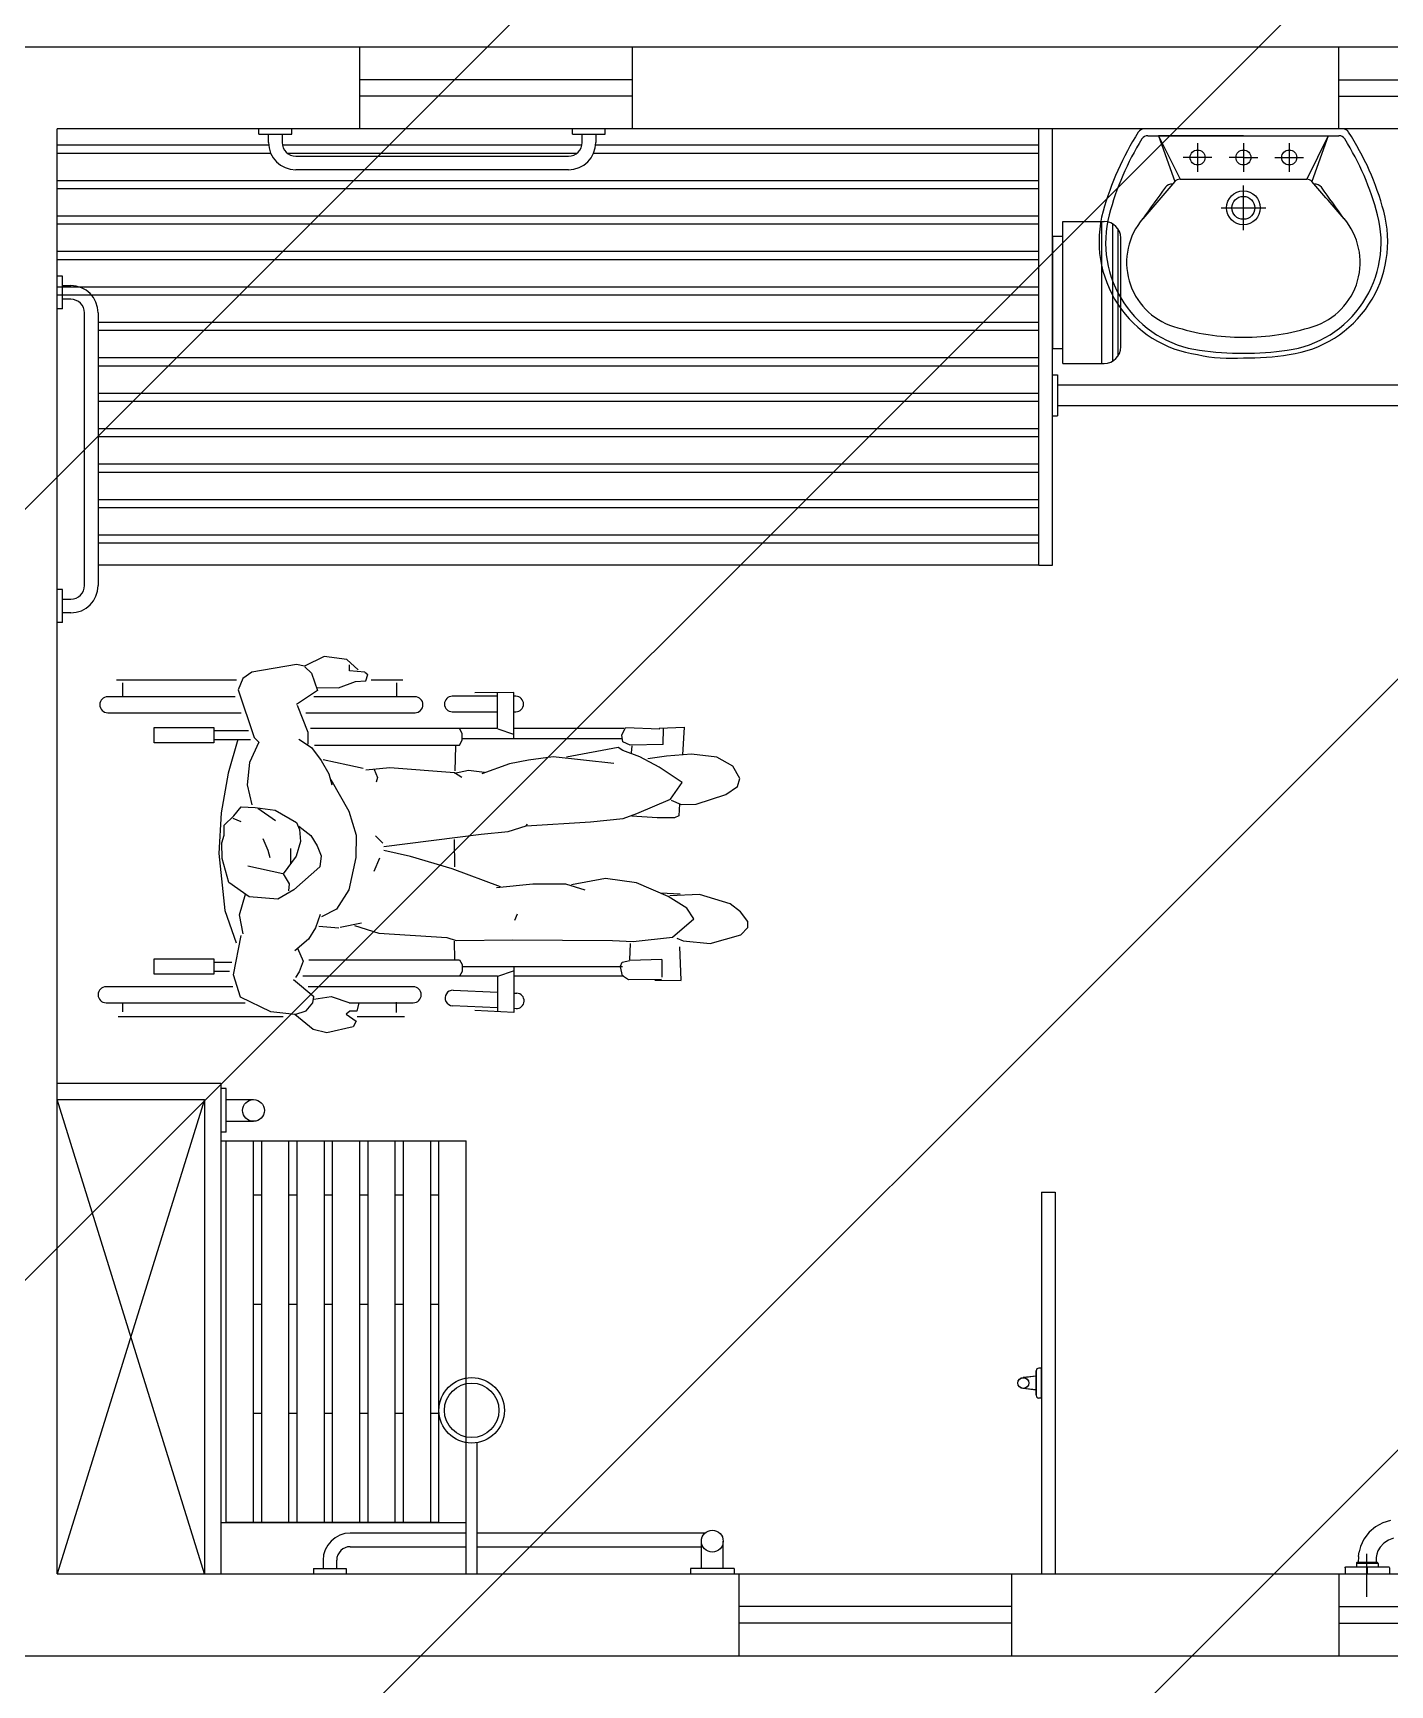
# Model space of a CAD drawing. Header units: millimetres. Extents: x 732 to 1037, y 127 to 299.
# Drawn here: x 736.958 to 739.446, y 287.728 to 290.758 of the extents above; entities that cross this region are included whole.
import ezdxf

# ---------------------------------------------------------------- set-up
doc = ezdxf.new("R2010")
doc.units = ezdxf.units.MM
doc.layers.add('I-ARQ', color=8, linetype='Continuous')

# ---------------------------------------------------------------- blocks, each defined once
blk = doc.blocks.new('A$C4CA24491')
at = {"layer": 'I-ARQ', "color": 2}
for p, q in [((0, 12.2463), (6.7992, 19.0455)), ((0, 10.8321), (8.2135, 19.0455)), ((0, 9.4178), (9.6277, 19.0455)), ((0, 8.0036), (11.0419, 19.0455))]:
    blk.add_line(p, q, dxfattribs=at)

msp = doc.modelspace()

# ---------------------------------------------------------------- linework, layer by layer
at = {"layer": 'I-ARQ'}
for p, q in [((740.5526, 290.7319), (736.8576, 290.7319)), ((737.5576, 290.5819), (737.5576, 290.7319)), ((738.0576, 290.5819), (738.0576, 290.7319)), ((739.3526, 290.5819), (739.3526, 290.7319)), ((738.0576, 290.6719), (737.5576, 290.6719)), ((739.3526, 290.6719), (739.8526, 290.6719)), ((738.0576, 290.6419), (737.5576, 290.6419)), ((739.3526, 290.6419), (739.8526, 290.6419)), ((740.4026, 290.5819), (737.0026, 290.5819)), ((737.0026, 287.9319), (737.0026, 290.5819)), ((737.3726, 290.5719), (737.3726, 290.5819)), ((737.4326, 290.5719), (737.4326, 290.5819)), ((737.9476, 290.5719), (737.9476, 290.5819)), ((738.0076, 290.5719), (738.0076, 290.5819)), ((738.8026, 289.7819), (738.8026, 290.5819)), ((738.8026, 289.7819), (738.8026, 290.5819)), ((738.8276, 289.7819), (738.8276, 290.5819)), ((738.8276, 289.7819), (738.8276, 290.5819)), ((739.3598, 290.5819), (738.9954, 290.5819)), ((737.3903, 290.5519), (737.0026, 290.5519)), ((737.3726, 290.5719), (737.4326, 290.5719)), ((737.3901, 290.5569), (737.3901, 290.5719)), ((737.4151, 290.5719), (737.4151, 290.5569)), ((737.9646, 290.5519), (737.4156, 290.5519)), ((737.9476, 290.5719), (738.0076, 290.5719)), ((737.9651, 290.5569), (737.9651, 290.5719)), ((738.8026, 290.5519), (737.9898, 290.5519)), ((737.9901, 290.5719), (737.9901, 290.5569)), ((739.0023, 290.5693), (739.333, 290.5693)), ((739.1776, 290.5693), (739.0222, 290.5693)), ((739.0222, 290.5693), (739.0615, 290.4895)), ((739.0222, 290.5693), (739.052, 290.4852)), ((739.0936, 290.5557), (739.0936, 290.5032)), ((739.1776, 290.5693), (739.3528, 290.5693)), ((739.1776, 290.5557), (739.1776, 290.5032)), ((739.2616, 290.5557), (739.2616, 290.5032)), ((739.333, 290.5693), (739.2937, 290.4895)), ((739.333, 290.5693), (739.3032, 290.4852)), ((737.3943, 290.5369), (737.0026, 290.5369)), ((737.9551, 290.5369), (737.4251, 290.5369)), ((737.4401, 290.5319), (737.9401, 290.5319)), ((738.8026, 290.5369), (737.9859, 290.5369)), ((739.1198, 290.5294), (739.0673, 290.5294)), ((739.1776, 290.5294), (739.1513, 290.5294)), ((739.1776, 290.5294), (739.2038, 290.5294)), ((739.2353, 290.5294), (739.2878, 290.5294)), ((738.8026, 290.4869), (737.0026, 290.4869)), ((737.9401, 290.5069), (737.4401, 290.5069)), ((739.0615, 290.4895), (739.2937, 290.4895)), ((738.8026, 290.4719), (737.0026, 290.4719)), ((739.1776, 290.396), (739.1776, 290.478)), ((738.8026, 290.4219), (737.0026, 290.4219)), ((739.1366, 290.437), (739.2186, 290.437)), ((738.8026, 290.4069), (737.0026, 290.4069)), ((738.8467, 290.4119), (738.9226, 290.4119)), ((738.8467, 290.1519), (738.8467, 290.4119)), ((738.9182, 290.1519), (738.9182, 290.4119)), ((738.9385, 290.1565), (738.9385, 290.4073)), ((738.9479, 290.1658), (738.9479, 290.398)), ((738.8276, 290.3849), (738.8467, 290.3849)), ((738.8276, 290.3849), (738.8276, 290.179)), ((738.9526, 290.1819), (738.9526, 290.3819)), ((738.8026, 290.3569), (737.0026, 290.3569)), ((738.8026, 290.3419), (737.0026, 290.3419)), ((737.0126, 290.3119), (737.0026, 290.3119)), ((737.0126, 290.2519), (737.0126, 290.3119)), ((738.8026, 290.2919), (737.0026, 290.2919)), ((738.8026, 290.2769), (737.0026, 290.2769)), ((737.0126, 290.2944), (737.0276, 290.2944)), ((737.0126, 290.2519), (737.0026, 290.2519)), ((737.0276, 290.2694), (737.0126, 290.2694)), ((737.0526, 289.7444), (737.0526, 290.2444)), ((737.0776, 290.2444), (737.0776, 289.7444)), ((738.8026, 290.2269), (737.0776, 290.2269)), ((738.8026, 290.2119), (737.0776, 290.2119)), ((738.8026, 290.1619), (737.0776, 290.1619)), ((738.8276, 290.179), (738.8467, 290.179)), ((738.8467, 290.1519), (738.9226, 290.1519)), ((738.8026, 290.1469), (737.0775, 290.1469)), ((738.8026, 290.0969), (737.0776, 290.0969)), ((738.8026, 290.0819), (737.0776, 290.0819)), ((738.8026, 290.0319), (737.0776, 290.0319)), ((738.8026, 290.0169), (737.0776, 290.0169)), ((738.8026, 289.9669), (737.0776, 289.9669)), ((738.8026, 289.9519), (737.0776, 289.9519)), ((738.8026, 289.9019), (737.0776, 289.9019)), ((738.8026, 289.8869), (737.0776, 289.8869)), ((738.8026, 289.8369), (737.0776, 289.8369)), ((738.8026, 289.8219), (737.0776, 289.8219)), ((738.8026, 289.7819), (737.0776, 289.7819)), ((738.8026, 289.7819), (737.0776, 289.7819)), ((738.8026, 289.7819), (738.8276, 289.7819)), ((738.8026, 289.7819), (738.8276, 289.7819)), ((737.0126, 289.7369), (737.0026, 289.7369)), ((737.0126, 289.6769), (737.0126, 289.7369)), ((737.0126, 289.7194), (737.0276, 289.7194)), ((737.0126, 289.6769), (737.0026, 289.6769)), ((737.0276, 289.6944), (737.0126, 289.6944)), ((737.4924, 289.6145), (737.4563, 289.5968)), ((737.5339, 289.6087), (737.4924, 289.6145)), ((737.5546, 289.5899), (737.5339, 289.6087)), ((737.3431, 289.5738), (737.3342, 289.553)), ((737.3594, 289.5856), (737.3431, 289.5738)), ((737.4416, 289.5996), (737.3594, 289.5856)), ((737.4563, 289.5968), (737.4416, 289.5996)), ((737.457, 289.5954), (737.4688, 289.584)), ((737.4688, 289.584), (737.4798, 289.5521)), ((737.5387, 289.5883), (737.5384, 289.5989)), ((737.5668, 289.5855), (737.5387, 289.5883)), ((737.5668, 289.5855), (737.5725, 289.5815)), ((737.5684, 289.5698), (737.5725, 289.5815)), ((737.3317, 289.5712), (737.1114, 289.5712)), ((737.1225, 289.566), (737.1225, 289.5419)), ((737.3342, 289.553), (737.3639, 289.4656)), ((737.4798, 289.5521), (737.4413, 289.5262)), ((737.4788, 289.5575), (737.5182, 289.5568)), ((737.5182, 289.5568), (737.5496, 289.5683)), ((737.5496, 289.5683), (737.5684, 289.5698)), ((737.6363, 289.5712), (737.5784, 289.5712)), ((737.6248, 289.566), (737.6248, 289.5419)), ((737.84, 289.5484), (737.7683, 289.5479)), ((737.8101, 289.4821), (737.8101, 289.5482)), ((737.84, 289.4639), (737.84, 289.5484)), ((737.3288, 289.5405), (737.0953, 289.5405)), ((737.4429, 289.5249), (737.4621, 289.4757)), ((737.6587, 289.5405), (737.4729, 289.5405)), ((737.8101, 289.5413), (737.727, 289.5413)), ((737.8436, 289.5413), (737.8397, 289.5413)), ((737.0953, 289.5113), (737.3402, 289.5113)), ((737.1804, 289.4842), (737.2896, 289.4842)), ((737.1804, 289.4562), (737.1804, 289.4842)), ((737.2896, 289.4842), (737.2896, 289.4562)), ((737.4586, 289.5113), (737.6587, 289.5113)), ((737.727, 289.513), (737.8082, 289.513)), ((737.841, 289.513), (737.8436, 289.513)), ((738.0377, 289.4702), (738.0445, 289.484)), ((738.0445, 289.484), (738.1077, 289.4819)), ((738.1062, 289.4826), (738.1521, 289.4848)), ((738.1521, 289.4848), (738.149, 289.4341)), ((737.2896, 289.4562), (737.1804, 289.4562)), ((737.2896, 289.4785), (737.3531, 289.4785)), ((737.2903, 289.4621), (737.3573, 289.4621)), ((737.334, 289.4621), (737.3159, 289.4006)), ((737.3721, 289.4571), (737.3552, 289.4199)), ((737.3639, 289.4656), (737.3721, 289.4571)), ((737.4457, 289.4628), (737.4688, 289.4475)), ((737.4621, 289.4757), (737.462, 289.4533)), ((737.8101, 289.4821), (737.4672, 289.4821)), ((737.7449, 289.4733), (737.7403, 289.4821)), ((737.7403, 289.452), (737.7449, 289.4608)), ((737.7449, 289.4608), (737.7449, 289.4733)), ((737.7454, 289.4642), (738.0393, 289.4642)), ((737.8103, 289.4819), (737.8395, 289.4721)), ((738.0415, 289.4823), (737.84, 289.4823)), ((738.0399, 289.4579), (738.0377, 289.4702)), ((738.0534, 289.4516), (738.0399, 289.4579)), ((738.1135, 289.4527), (738.0534, 289.4516)), ((738.1135, 289.4527), (738.1141, 289.4827)), ((737.4688, 289.4475), (737.4865, 289.4237)), ((737.4743, 289.452), (737.7403, 289.452)), ((737.4865, 289.4237), (737.5006, 289.3989)), ((737.5353, 289.4153), (737.4904, 289.425)), ((737.7327, 289.4496), (737.732, 289.4046)), ((737.8666, 289.424), (737.8321, 289.4174)), ((737.9119, 289.4303), (737.8666, 289.424)), ((738.0232, 289.418), (737.9119, 289.4303)), ((738.0312, 289.4472), (737.9363, 289.4298)), ((738.0395, 289.4422), (738.0312, 289.4472)), ((738.0711, 289.4303), (738.0395, 289.4422)), ((738.0555, 289.4379), (738.0568, 289.4502)), ((738.1064, 289.4113), (738.0711, 289.4303)), ((738.1201, 289.4316), (738.0857, 289.4264)), ((738.1657, 289.4355), (738.1201, 289.4316)), ((738.2121, 289.4296), (738.1657, 289.4355)), ((738.2412, 289.4132), (738.2121, 289.4296)), ((737.3159, 289.4006), (737.3031, 289.3274)), ((737.3552, 289.4199), (737.3508, 289.3791)), ((737.5006, 289.3989), (737.5065, 289.3792)), ((737.5635, 289.4087), (737.5353, 289.4153)), ((737.6125, 289.41), (737.5684, 289.4061)), ((737.5841, 289.4068), (737.59, 289.3924)), ((737.59, 289.3924), (737.5874, 289.3837)), ((737.731, 289.4011), (737.6125, 289.41)), ((737.757, 289.4054), (737.731, 289.4)), ((737.7444, 289.3924), (737.731, 289.4011)), ((737.7863, 289.4013), (737.757, 289.4054)), ((737.8321, 289.4174), (737.7813, 289.3989)), ((738.1484, 289.3834), (738.1064, 289.4113)), ((738.254, 289.3908), (738.2412, 289.4132)), ((737.3508, 289.3791), (737.3597, 289.3422)), ((737.5043, 289.389), (737.5373, 289.3309)), ((738.1274, 289.3529), (738.1484, 289.3834)), ((738.2286, 289.361), (738.2501, 289.3762)), ((738.2501, 289.3762), (738.254, 289.3908)), ((737.3264, 289.3219), (737.3401, 289.3388)), ((737.3401, 289.3388), (737.3659, 289.3371)), ((737.3659, 289.3371), (737.4026, 289.3325)), ((737.4029, 289.3129), (737.3704, 289.3353)), ((737.4026, 289.3325), (737.4413, 289.3096)), ((738.0653, 289.3264), (738.1274, 289.3529)), ((738.1283, 289.3506), (738.1465, 289.3428)), ((738.1435, 289.3441), (738.1422, 289.3223)), ((738.1465, 289.3428), (738.1745, 289.3436)), ((738.1745, 289.3436), (738.2286, 289.361)), ((737.3031, 289.3274), (737.299, 289.2529)), ((737.3086, 289.2864), (737.3089, 289.3052)), ((737.3089, 289.3052), (737.3264, 289.3219)), ((737.3249, 289.3181), (737.3395, 289.3118)), ((737.4413, 289.3096), (737.4469, 289.2972)), ((737.4454, 289.3032), (737.4677, 289.2859)), ((737.5373, 289.3309), (737.551, 289.2865)), ((737.8294, 289.2936), (737.8628, 289.3035)), ((737.8628, 289.3035), (737.9802, 289.3112)), ((737.8628, 289.3035), (737.8647, 289.307)), ((737.9802, 289.3112), (738.0406, 289.3172)), ((738.0406, 289.3172), (738.0653, 289.3264)), ((738.1029, 289.3182), (738.0565, 289.3218)), ((738.1346, 289.3187), (738.1029, 289.3182)), ((738.1422, 289.3223), (738.1346, 289.3187)), ((737.3043, 289.2724), (737.3086, 289.2864)), ((737.3051, 289.244), (737.3043, 289.2724)), ((737.3796, 289.2805), (737.3887, 289.2593)), ((737.4489, 289.2751), (737.4409, 289.2483)), ((737.4469, 289.2972), (737.4489, 289.2751)), ((737.4677, 289.2859), (737.4795, 289.2671)), ((737.551, 289.2865), (737.5501, 289.2459)), ((737.5997, 289.2721), (737.586, 289.2854)), ((737.6013, 289.266), (737.7803, 289.2887)), ((737.7307, 289.2786), (737.731, 289.2286)), ((737.7803, 289.2887), (737.8294, 289.2936)), ((737.299, 289.2529), (737.3103, 289.1484)), ((737.3174, 289.1996), (737.3051, 289.244)), ((737.3887, 289.2593), (737.3927, 289.2455)), ((737.4409, 289.2483), (737.4171, 289.216)), ((737.4304, 289.2622), (737.4306, 289.2354)), ((737.4795, 289.2671), (737.4864, 289.2487)), ((737.4864, 289.2487), (737.4844, 289.2283)), ((737.5501, 289.2459), (737.5375, 289.1863)), ((737.5838, 289.2206), (737.5942, 289.2449)), ((737.6506, 289.2475), (737.6018, 289.2584)), ((737.727, 289.2248), (737.6506, 289.2475)), ((737.4163, 289.2155), (737.3524, 289.2299)), ((737.4171, 289.216), (737.4279, 289.1977)), ((737.4844, 289.2283), (737.4363, 289.1864)), ((737.8156, 289.1919), (737.727, 289.2248)), ((737.3549, 289.1733), (737.3174, 289.1996)), ((737.4363, 289.1864), (737.4073, 289.1696)), ((737.4279, 289.1977), (737.4266, 289.1844)), ((737.5375, 289.1863), (737.5147, 289.1511)), ((737.8748, 289.197), (737.8081, 289.1902)), ((737.9351, 289.1969), (737.8748, 289.197)), ((737.9707, 289.1861), (737.9351, 289.1969)), ((738.0082, 289.2069), (737.9458, 289.1954)), ((738.0649, 289.1991), (738.0082, 289.2069)), ((738.1231, 289.1743), (738.0649, 289.1991)), ((738.1451, 289.1786), (738.1086, 289.1804)), ((737.337, 289.1404), (737.3477, 289.1783)), ((737.4073, 289.1696), (737.3549, 289.1733)), ((737.5147, 289.1511), (737.4875, 289.1371)), ((738.157, 289.1529), (738.1231, 289.1743)), ((738.1806, 289.1779), (738.1261, 289.1753)), ((738.1698, 289.133), (738.157, 289.1529)), ((738.2366, 289.1609), (738.1806, 289.1779)), ((738.2558, 289.1458), (738.2366, 289.1609)), ((737.3103, 289.1484), (737.331, 289.0891)), ((737.3438, 289.106), (737.337, 289.1404)), ((737.4851, 289.141), (737.4761, 289.1167)), ((737.4822, 289.12), (737.5188, 289.1168)), ((737.5213, 289.1181), (737.5607, 289.1256)), ((737.548, 289.1213), (737.5921, 289.1067)), ((737.8415, 289.1306), (737.8466, 289.1427)), ((738.1307, 289.0994), (738.1698, 289.133)), ((738.2692, 289.1282), (738.2558, 289.1458)), ((738.2688, 289.1172), (738.2692, 289.1282)), ((737.3258, 289.0304), (737.3397, 289.1026)), ((737.4634, 289.0959), (737.4385, 289.0745)), ((737.4761, 289.1167), (737.4634, 289.0959)), ((737.5921, 289.1067), (737.7169, 289.099)), ((737.7169, 289.099), (737.7339, 289.0938)), ((737.7306, 289.0924), (737.731, 289.0579)), ((737.7339, 289.0938), (737.8372, 289.0949)), ((737.8372, 289.0949), (738.0209, 289.0933)), ((738.0209, 289.0933), (738.0586, 289.0914)), ((738.0586, 289.0914), (738.1307, 289.0994)), ((738.1386, 289.098), (738.1507, 289.0929)), ((738.1507, 289.0929), (738.1996, 289.0883)), ((738.1996, 289.0883), (738.2563, 289.1041)), ((738.2563, 289.1041), (738.2688, 289.1172)), ((737.1804, 289.0596), (737.2896, 289.0596)), ((737.1804, 289.0316), (737.1804, 289.0596)), ((737.2896, 289.0596), (737.2896, 289.0316)), ((737.4435, 289.0792), (737.4538, 289.0556)), ((738.1114, 289.0588), (738.0528, 289.0569)), ((738.0529, 289.0582), (738.0537, 289.0877)), ((738.1114, 289.0588), (738.1112, 289.0261)), ((738.1466, 289.0205), (738.1442, 289.0821)), ((737.2896, 289.0316), (737.1804, 289.0316)), ((737.2896, 289.0539), (737.3231, 289.0539)), ((737.2903, 289.0375), (737.3188, 289.0375)), ((737.3386, 288.9895), (737.3258, 289.0304)), ((737.446, 289.0361), (737.4398, 289.0254)), ((737.4538, 289.0556), (737.446, 289.0361)), ((737.4643, 289.058), (737.7403, 289.058)), ((737.7403, 289.058), (737.7449, 289.0492)), ((737.7449, 289.0367), (737.7403, 289.0279)), ((737.7449, 289.0492), (737.7449, 289.0367)), ((737.7454, 289.0458), (738.0393, 289.0458)), ((737.8103, 289.0282), (737.8395, 289.0379)), ((737.84, 289.0461), (737.84, 288.9616)), ((738.0389, 289.0287), (738.0353, 289.0454)), ((738.0356, 289.0464), (738.0383, 289.0535)), ((738.0383, 289.0535), (738.0528, 289.0569)), ((738.0499, 289.0213), (738.0389, 289.0287)), ((737.3245, 289.0086), (737.0922, 289.0086)), ((737.4359, 289.0217), (737.4735, 288.991)), ((737.8101, 289.0279), (737.4529, 289.0279)), ((737.6556, 289.0086), (737.4629, 289.0086)), ((737.7288, 289.0023), (737.8099, 288.9985)), ((737.8101, 289.0279), (737.8101, 288.9632)), ((738.0415, 289.0278), (737.84, 289.0278)), ((738.1107, 289.0222), (738.0499, 289.0213)), ((738.1465, 289.0194), (738.0984, 289.0201)), ((737.0922, 288.9794), (737.3474, 288.9794)), ((737.1227, 288.9627), (737.1227, 288.9786)), ((737.3943, 288.9627), (737.3386, 288.9895)), ((737.4591, 288.9648), (737.4712, 288.9791)), ((737.4712, 288.9791), (737.4735, 288.991)), ((737.4729, 288.986), (737.5052, 288.9907)), ((737.5052, 288.9907), (737.5393, 288.979)), ((737.5382, 288.9794), (737.6556, 288.9794)), ((737.5557, 288.9792), (737.5518, 288.9639)), ((737.624, 288.9802), (737.624, 288.9616)), ((737.8101, 288.9701), (737.7274, 288.9739)), ((737.84, 288.9971), (737.8452, 288.9969)), ((737.8439, 288.9685), (737.8401, 288.9687)), ((737.417, 288.9533), (737.1142, 288.9533)), ((737.4383, 288.9579), (737.3943, 288.9627)), ((737.4383, 288.9579), (737.4591, 288.9648)), ((737.472, 288.9302), (737.4383, 288.9579)), ((737.539, 288.9641), (737.5325, 288.9583)), ((737.5325, 288.9583), (737.5507, 288.9456)), ((737.5518, 288.9639), (737.539, 288.9641)), ((737.5507, 288.9456), (737.5456, 288.9349)), ((737.6392, 288.9533), (737.5528, 288.9533)), ((737.84, 288.9616), (737.7684, 288.9654)), ((737.4968, 288.9239), (737.472, 288.9302)), ((737.5456, 288.9349), (737.4968, 288.9239)), ((737.0026, 288.8319), (737.3026, 288.8319)), ((737.3026, 288.8319), (737.3026, 287.9319)), ((737.3126, 288.8219), (737.3026, 288.8219)), ((737.3126, 288.7419), (737.3126, 288.8219)), ((737.0026, 288.8019), (737.2726, 288.8019)), ((737.2726, 288.8019), (737.0026, 287.9319)), ((737.2726, 287.9319), (737.0026, 288.8019)), ((737.2726, 288.8019), (737.2726, 287.9319)), ((737.3126, 288.8019), (737.3626, 288.8019)), ((737.3126, 288.7619), (737.3626, 288.7619)), ((737.3126, 288.7419), (737.3026, 288.7419)), ((737.3026, 288.7262), (737.7526, 288.7262)), ((737.3126, 288.0262), (737.3126, 288.7262)), ((737.3626, 288.0262), (737.3626, 288.7262)), ((737.3726, 288.7262), (737.7026, 288.7262)), ((737.3776, 288.0262), (737.3776, 288.7262)), ((737.4276, 288.0262), (737.4276, 288.7262)), ((737.4426, 288.0262), (737.4426, 288.7262)), ((737.4926, 288.0262), (737.4926, 288.7262)), ((737.5076, 288.0262), (737.5076, 288.7262)), ((737.5576, 288.0262), (737.5576, 288.7262)), ((737.5726, 288.0262), (737.5726, 288.7262)), ((737.6226, 288.0262), (737.6226, 288.7262)), ((737.6376, 288.0262), (737.6376, 288.7262)), ((737.6876, 288.0262), (737.6876, 288.7262)), ((737.7026, 288.0262), (737.7026, 288.7262)), ((737.7526, 288.0262), (737.7526, 288.7262)), ((737.3776, 288.6262), (737.3626, 288.6262)), ((737.4426, 288.6262), (737.4276, 288.6262)), ((737.5076, 288.6262), (737.4926, 288.6262)), ((737.5726, 288.6262), (737.5576, 288.6262)), ((737.6376, 288.6262), (737.6226, 288.6262)), ((737.7026, 288.6262), (737.6876, 288.6262)), ((738.8076, 288.6319), (738.8076, 287.9319)), ((738.8076, 288.6319), (738.8326, 288.6319)), ((738.8076, 288.6319), (738.8076, 287.9319)), ((738.8076, 288.6319), (738.8326, 288.6319)), ((738.8326, 288.6319), (738.8326, 287.9319)), ((738.8326, 288.6319), (738.8326, 287.9319)), ((737.3776, 288.4262), (737.3626, 288.4262)), ((737.4426, 288.4262), (737.4276, 288.4262)), ((737.5076, 288.4262), (737.4926, 288.4262)), ((737.5726, 288.4262), (737.5576, 288.4262)), ((737.6376, 288.4262), (737.6226, 288.4262)), ((737.7026, 288.4262), (737.6876, 288.4262)), ((738.7976, 288.2595), (738.7976, 288.3043)), ((738.7976, 288.3043), (738.7976, 288.2595)), ((738.8076, 288.3093), (738.8026, 288.3093)), ((738.8076, 288.3093), (738.8026, 288.3093)), ((738.8076, 288.2545), (738.8076, 288.3093)), ((738.8076, 288.3093), (738.8076, 288.2545)), ((738.7976, 288.2946), (738.7741, 288.2921)), ((738.7976, 288.2943), (738.7741, 288.2918)), ((738.7976, 288.2696), (738.7741, 288.2721)), ((738.7976, 288.2692), (738.7741, 288.2718)), ((738.8076, 288.2545), (738.8026, 288.2545)), ((738.8076, 288.2545), (738.8026, 288.2545)), ((737.3776, 288.2262), (737.3626, 288.2262)), ((737.4426, 288.2262), (737.4276, 288.2262)), ((737.5076, 288.2262), (737.4926, 288.2262)), ((737.5726, 288.2262), (737.5576, 288.2262)), ((737.6376, 288.2262), (737.6226, 288.2262)), ((737.7026, 288.2262), (737.6876, 288.2262)), ((737.7526, 287.9319), (737.7526, 288.1728)), ((737.7726, 287.9319), (737.7726, 288.1728)), ((739.4473, 288.03), (739.4331, 288.0257)), ((737.3026, 288.0262), (737.7526, 288.0262)), ((737.7026, 288.0262), (737.3126, 288.0262)), ((737.7526, 288.0069), (737.5401, 288.0069)), ((738.1906, 288.0069), (737.7726, 288.0069)), ((739.408, 288.0082), (739.3986, 287.9958)), ((739.4198, 288.0183), (739.408, 288.0082)), ((739.4331, 288.0257), (739.4198, 288.0183)), ((737.5401, 287.9819), (737.7526, 287.9819)), ((737.7726, 287.9819), (738.1838, 287.9819)), ((738.1838, 287.9419), (738.1838, 287.9919)), ((738.2238, 287.9419), (738.2238, 287.9919)), ((739.3885, 287.9638), (739.3898, 287.9724)), ((739.3921, 287.982), (739.3898, 287.9724)), ((739.3986, 287.9958), (739.3921, 287.982)), ((739.4036, 287.9687), (739.4036, 287.8899)), ((739.4243, 287.9743), (739.422, 287.9681)), ((739.4281, 287.9807), (739.4243, 287.9743)), ((739.435, 287.9885), (739.4281, 287.9807)), ((739.4435, 287.9941), (739.435, 287.9885)), ((739.4526, 287.9974), (739.4435, 287.9941)), ((737.4726, 287.9419), (737.5326, 287.9419)), ((737.4726, 287.9419), (737.4726, 287.9319)), ((737.4901, 287.9569), (737.4901, 287.9419)), ((737.5151, 287.9419), (737.5151, 287.9569)), ((737.5326, 287.9419), (737.5326, 287.9319)), ((738.2438, 287.9419), (738.1638, 287.9419)), ((738.1638, 287.9419), (738.1638, 287.9319)), ((738.2438, 287.9419), (738.2438, 287.9319)), ((739.3642, 287.9431), (739.3644, 287.9441)), ((739.3642, 287.9431), (739.3642, 287.9319)), ((739.3644, 287.9441), (739.3652, 287.9449)), ((739.3652, 287.9449), (739.3662, 287.9451)), ((739.3662, 287.9451), (739.4033, 287.9451)), ((739.385, 287.952), (739.3847, 287.951)), ((739.3847, 287.951), (739.3847, 287.9451)), ((739.4245, 287.951), (739.3847, 287.951)), ((739.3857, 287.9527), (739.385, 287.952)), ((739.3868, 287.953), (739.3857, 287.9527)), ((739.4225, 287.953), (739.3868, 287.953)), ((739.3885, 287.9638), (739.3881, 287.953)), ((739.4033, 287.9451), (739.4033, 287.9319)), ((739.4048, 287.9451), (739.4048, 287.9319)), ((739.4048, 287.9451), (739.4434, 287.9451)), ((739.422, 287.9681), (739.4211, 287.9622)), ((739.4211, 287.9622), (739.4211, 287.953)), ((739.4235, 287.9527), (739.4225, 287.953)), ((739.4243, 287.952), (739.4235, 287.9527)), ((739.4245, 287.951), (739.4243, 287.952)), ((739.4245, 287.951), (739.4245, 287.9451)), ((739.4434, 287.9451), (739.4444, 287.9449)), ((739.4444, 287.9449), (739.4451, 287.9441)), ((739.4451, 287.9441), (739.4454, 287.9431)), ((739.4454, 287.9431), (739.4454, 287.9319)), ((737.0026, 287.9319), (740.4026, 287.9319)), ((737.3026, 287.9319), (738.8051, 287.9319)), ((738.2526, 287.9319), (738.2526, 287.7819)), ((738.7526, 287.9319), (738.7526, 287.7819)), ((739.3526, 287.9319), (739.3526, 287.7819)), ((739.3642, 287.9319), (739.4454, 287.9319)), ((739.4033, 287.935), (739.4048, 287.935)), ((738.7526, 287.8719), (738.2526, 287.8719)), ((739.3526, 287.8719), (739.8526, 287.8719)), ((738.7526, 287.8419), (738.2526, 287.8419)), ((739.3526, 287.8419), (739.8526, 287.8419)), ((736.8576, 287.7819), (740.5526, 287.7819))]:
    msp.add_line(p, q, dxfattribs=at)
at = {"layer": 'I-ARQ', "extrusion": (0, 0, -1)}
for p, q in [((738.8276, 290.1307), (738.837, 290.1307)), ((738.837, 290.1307), (738.837, 290.0557)), ((739.5088, 290.1119), (738.837, 290.1119)), ((738.837, 290.0744), (739.5088, 290.0744)), ((738.8276, 290.0557), (738.837, 290.0557))]:
    msp.add_line(p, q, dxfattribs=at)
at = {"layer": 'I-ARQ'}
for centre, radius in [((739.0936, 290.5294), 0.0137), ((739.1776, 290.5294), 0.0137), ((739.2616, 290.5294), 0.0137), ((739.1776, 290.437), 0.031), ((739.1776, 290.437), 0.021), ((737.3626, 288.7819), 0.02), ((737.7626, 288.2319), 0.06), ((737.7626, 288.2319), 0.05), ((738.7741, 288.2821), 0.01), ((738.7741, 288.2818), 0.01), ((738.2038, 287.9919), 0.02)]:
    msp.add_circle(centre, radius, dxfattribs=at)
for centre, radius, start, end in [((739.4545, 290.2805), 0.5549, 147.8128, 164.2898), ((738.9954, 290.5693), 0.0126, 90, 147.2141), ((739.3596, 290.569), 0.013, 33.6664, 89.1195), ((738.9531, 290.3038), 0.4982, 14.7649, 33.1325), ((737.4401, 290.5569), 0.05, 180, 270), ((737.4401, 290.5569), 0.025, 180, 270), ((737.9401, 290.5569), 0.025, 270, 0), ((737.9401, 290.5569), 0.05, 270, 0), ((739.42, 290.2959), 0.505, 148.0101, 165.2817), ((739.0023, 290.5567), 0.0126, 90, 148.0101), ((739.3528, 290.5567), 0.0126, 31.9899, 90), ((738.9352, 290.2959), 0.505, 14.7183, 31.9899), ((744.0975, 286.0483), 6.7189, 138.67232, 139.44029), ((739.0615, 290.4769), 0.0126, 90, 138.6723), ((739.2937, 290.4769), 0.0126, 41.3277, 90), ((734.2576, 286.0483), 6.7189, 40.55971, 41.32768), ((744.4589, 286.5098), 6.7189, 143.83475, 144.44029), ((739.0456, 290.4667), 0.0137, 81.7289, 143.8347), ((739.3095, 290.4667), 0.0137, 36.1653, 98.2711), ((733.8963, 286.5098), 6.7189, 35.55971, 36.16525), ((739.1225, 290.3755), 0.2096, 164.7081, 262.055), ((739.1245, 290.3735), 0.1995, 165.2817, 262.1149), ((739.2307, 290.3735), 0.1995, 277.8851, 14.7183), ((739.2328, 290.3754), 0.2095, 277.9107, 15.3262), ((738.9226, 290.3819), 0.03, 0, 90), ((739.0867, 290.3371), 0.1233, 139.4403, 252.413), ((739.2685, 290.3371), 0.1233, 287.587, 40.5597), ((737.0276, 290.2444), 0.05, 0, 90), ((737.0276, 290.2444), 0.025, 0, 90), ((739.1776, 290.6239), 0.4242, 252.413, 270), ((739.1776, 290.6239), 0.4242, 270, 287.587), ((738.9226, 290.1819), 0.03, 270, 0), ((739.1556, 290.448), 0.2869, 257.4895, 274.3851), ((739.1776, 290.7569), 0.5866, 262.1149, 270), ((739.1776, 290.7569), 0.5866, 270, 277.8851), ((739.1867, 290.6287), 0.4669, 268.8827, 279.2427), ((737.0276, 289.7444), 0.05, 270, 0), ((737.0276, 289.7444), 0.025, 270, 0), ((737.0953, 289.5259), 0.0146, 90, 270), ((737.6587, 289.5259), 0.0146, 270, 90), ((737.727, 289.5271), 0.0142, 90, 270), ((737.8436, 289.5271), 0.0142, 270, 90), ((737.0922, 288.994), 0.0146, 90, 270), ((737.6556, 288.994), 0.0146, 270, 90), ((737.7281, 288.9881), 0.0142, 87.3371, 267.3371), ((737.8446, 288.9827), 0.0142, 267.3371, 87.3371), ((738.8026, 288.3043), 0.005, 90, 180), ((738.8026, 288.3043), 0.005, 90, 180), ((738.8026, 288.2595), 0.005, 180, 270), ((738.8026, 288.2595), 0.005, 180, 270), ((737.5401, 287.9569), 0.05, 90, 180), ((737.5401, 287.9569), 0.025, 90, 180)]:
    msp.add_arc(centre, radius, start, end, dxfattribs=at)

# ---------------------------------------------------------------- block references
msp.add_blockref('A$C4CA24491', (733.6326, 274.3273))

doc.saveas('drawing.dxf')
